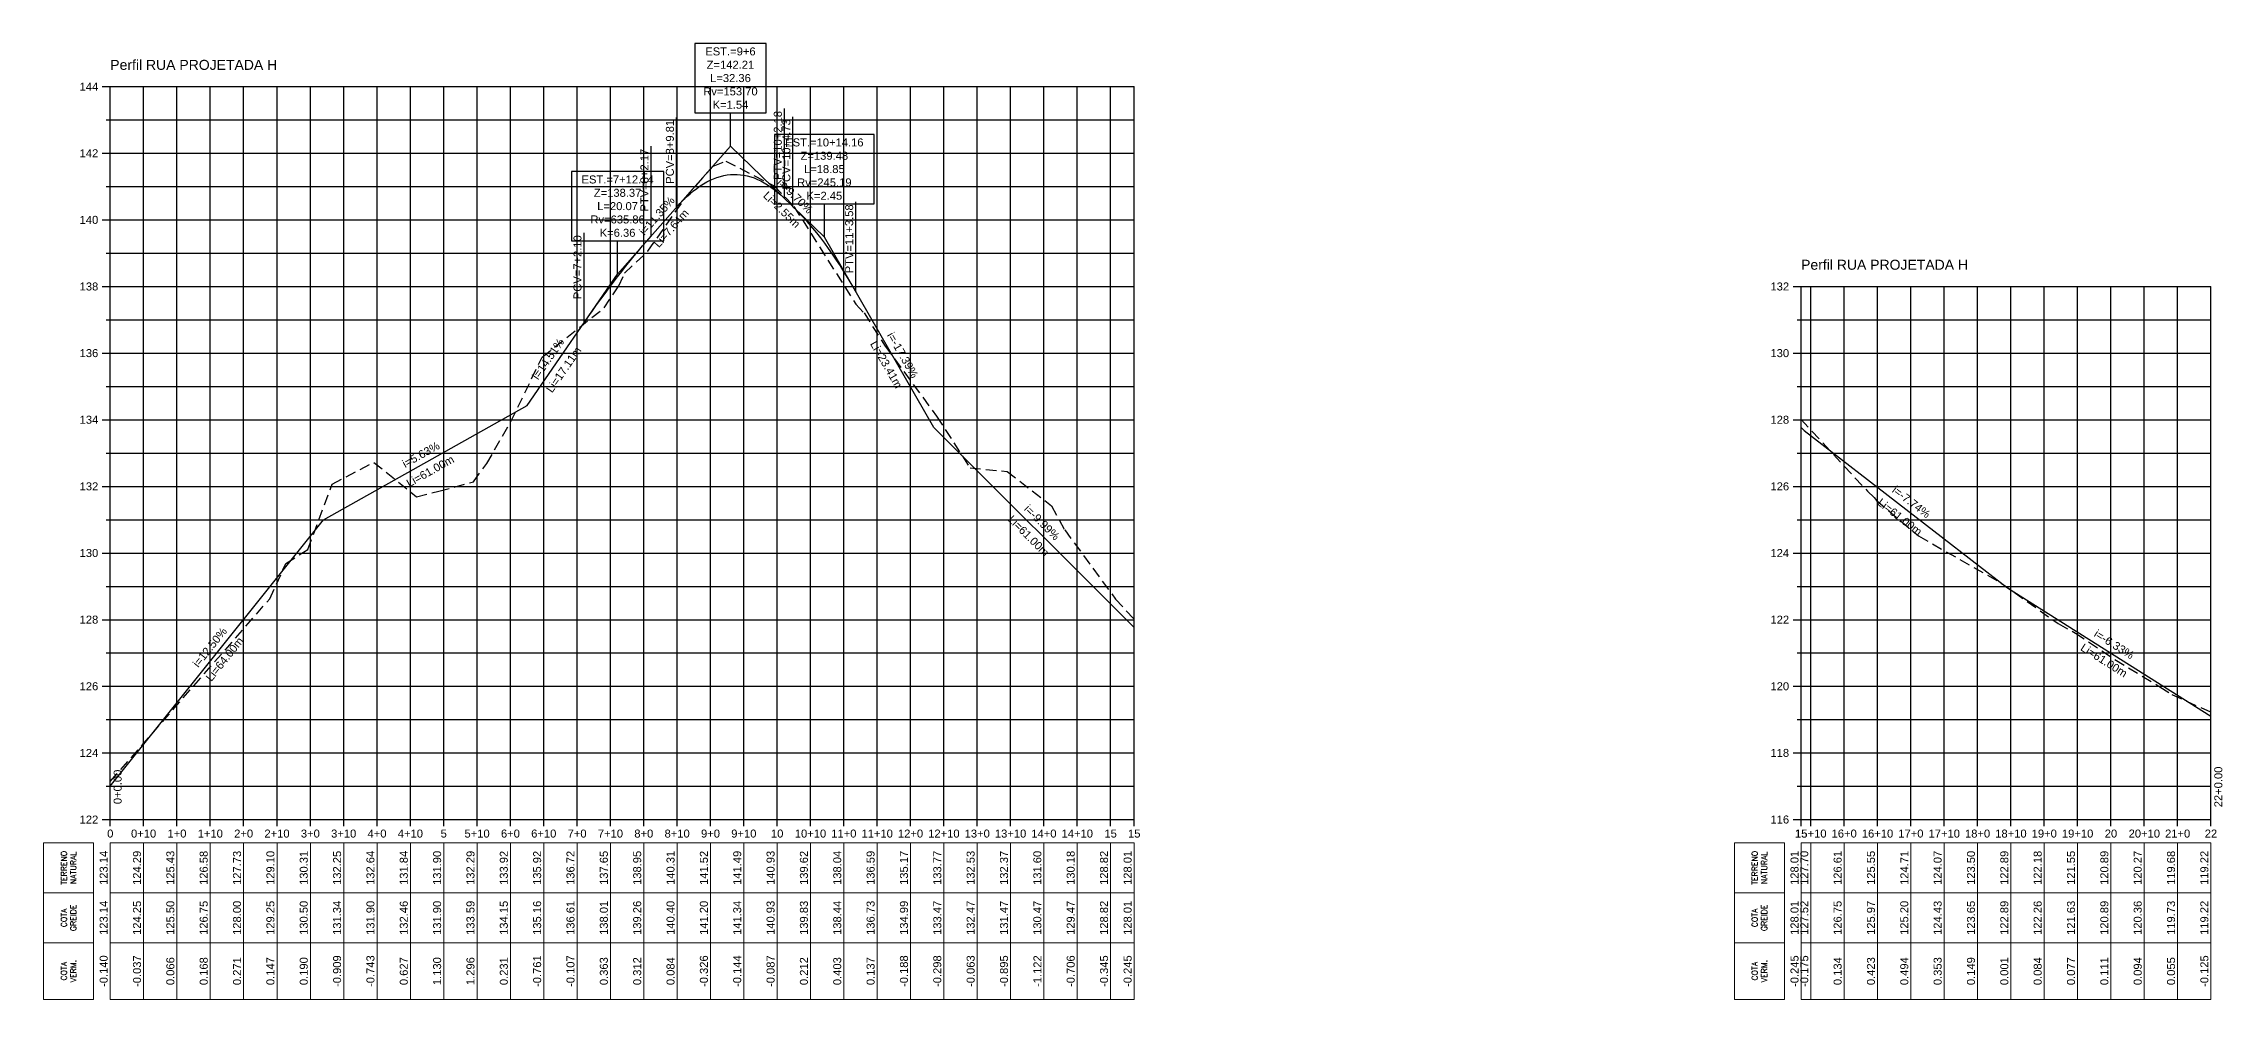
# Model space of a CAD drawing. Header units: metres. Extents: x 437145 to 443371, y 9612590 to 9615494.
# Drawn here: x 442646 to 443300, y 9613027 to 9613314 of the extents above; entities that cross this region are included whole.
import ezdxf

# ---------------------------------------------------------------- set-up
doc = ezdxf.new("R2010")
doc.units = ezdxf.units.M
doc.linetypes.add('HIDDEN', pattern=[9.525, 6.35, -3.175])
for name, color, linetype in [('Borda', 1, 'Continuous'), ('Cota', 2, 'Continuous'), ('COTA-TN', 7, 'Continuous'), ('Estacas', 7, 'Continuous'), ('Malha', 251, 'Continuous'), ('PIs', 2, 'Continuous'), ('Plataforma 1', 10, 'Continuous'), ('Terreno', 3, 'HIDDEN'), ('TEXTO', 7, 'Continuous'), ('TXT-Curvas', 7, 'Continuous'), ('TXT-Estacas', 7, 'Continuous'), ('TXT-Perfil', 7, 'Continuous')]:
    doc.layers.add(name, color=color, linetype=linetype)
doc.styles.add('ARIAL', font='arial.ttf')
doc.styles.add('ROMANS', font='romans.shx')

msp = doc.modelspace()

# ---------------------------------------------------------------- linework, layer by layer
at = {"layer": 'Borda', "color": 3, "linetype": 'Continuous', "lineweight": -3}
for p, q in [((442663.68, 9613301.11), (442666.08, 9613301.11)), ((442664.88, 9613291.11), (442666.08, 9613291.11)), ((442663.68, 9613281.11), (442666.08, 9613281.11)), ((442664.88, 9613271.11), (442666.08, 9613271.11)), ((442663.68, 9613261.11), (442666.08, 9613261.11)), ((442664.88, 9613251.11), (442666.08, 9613251.11)), ((442663.68, 9613241.11), (442666.08, 9613241.11)), ((443170.76, 9613241.11), (443173.16, 9613241.11)), ((442664.88, 9613231.11), (442666.08, 9613231.11)), ((443171.96, 9613231.11), (443173.16, 9613231.11)), ((442663.68, 9613221.11), (442666.08, 9613221.11)), ((443170.76, 9613221.11), (443173.16, 9613221.11)), ((442664.88, 9613211.11), (442666.08, 9613211.11)), ((443171.96, 9613211.11), (443173.16, 9613211.11)), ((442663.68, 9613201.11), (442666.08, 9613201.11)), ((443170.76, 9613201.11), (443173.16, 9613201.11)), ((442664.88, 9613191.11), (442666.08, 9613191.11)), ((443171.96, 9613191.11), (443173.16, 9613191.11)), ((442663.68, 9613181.11), (442666.08, 9613181.11)), ((443170.76, 9613181.11), (443173.16, 9613181.11)), ((442664.88, 9613171.11), (442666.08, 9613171.11)), ((443171.96, 9613171.11), (443173.16, 9613171.11)), ((442663.68, 9613161.11), (442666.08, 9613161.11)), ((443170.76, 9613161.11), (443173.16, 9613161.11)), ((442664.88, 9613151.11), (442666.08, 9613151.11)), ((443171.96, 9613151.11), (443173.16, 9613151.11)), ((442663.68, 9613141.11), (442666.08, 9613141.11)), ((443170.76, 9613141.11), (443173.16, 9613141.11)), ((442664.88, 9613131.11), (442666.08, 9613131.11)), ((443171.96, 9613131.11), (443173.16, 9613131.11)), ((442663.68, 9613121.11), (442666.08, 9613121.11)), ((443170.76, 9613121.11), (443173.16, 9613121.11)), ((442664.88, 9613111.11), (442666.08, 9613111.11)), ((443171.96, 9613111.11), (443173.16, 9613111.11)), ((442663.68, 9613101.11), (442666.08, 9613101.11)), ((443170.76, 9613101.11), (443173.16, 9613101.11)), ((442664.88, 9613091.11), (442666.08, 9613091.11)), ((443171.96, 9613091.11), (443173.16, 9613091.11)), ((442663.68, 9613081.11), (442666.08, 9613081.11)), ((443170.76, 9613081.11), (443173.16, 9613081.11))]:
    msp.add_line(p, q, dxfattribs=at)
at = {"layer": 'Borda', "color": 1, "linetype": 'Continuous', "lineweight": -3}
for p, q in [((442666.08, 9613081.11), (442666.08, 9613301.11)), ((442666.08, 9613301.11), (442973.16, 9613301.11)), ((442973.16, 9613081.11), (442973.16, 9613301.11)), ((443173.16, 9613081.11), (443173.16, 9613241.11)), ((443173.16, 9613241.11), (443296.07, 9613241.11)), ((443296.07, 9613081.11), (443296.07, 9613241.11)), ((442666.08, 9613081.11), (442973.16, 9613081.11)), ((443173.16, 9613081.11), (443296.07, 9613081.11))]:
    msp.add_line(p, q, dxfattribs=at)
at = {"layer": 'COTA-TN', "color": 8, "linetype": 'Continuous', "lineweight": 13}
for p, q in [((442666.08, 9613027.11), (442666.08, 9613074.11)), ((442676.08, 9613027.11), (442676.08, 9613074.11)), ((442686.08, 9613027.11), (442686.08, 9613074.11)), ((442696.08, 9613027.11), (442696.08, 9613074.11)), ((442706.08, 9613027.11), (442706.08, 9613074.11)), ((442716.08, 9613027.11), (442716.08, 9613074.11)), ((442726.08, 9613027.11), (442726.08, 9613074.11)), ((442736.08, 9613027.11), (442736.08, 9613074.11)), ((442746.08, 9613027.11), (442746.08, 9613074.11)), ((442756.08, 9613027.11), (442756.08, 9613074.11)), ((442766.08, 9613027.11), (442766.08, 9613074.11)), ((442776.08, 9613027.11), (442776.08, 9613074.11)), ((442786.08, 9613027.11), (442786.08, 9613074.11)), ((442796.08, 9613027.11), (442796.08, 9613074.11)), ((442806.08, 9613027.11), (442806.08, 9613074.11)), ((442816.08, 9613027.11), (442816.08, 9613074.11)), ((442826.08, 9613027.11), (442826.08, 9613074.11)), ((442836.08, 9613027.11), (442836.08, 9613074.11)), ((442846.08, 9613027.11), (442846.08, 9613074.11)), ((442856.08, 9613027.11), (442856.08, 9613074.11)), ((442866.08, 9613027.11), (442866.08, 9613074.11)), ((442876.08, 9613027.11), (442876.08, 9613074.11)), ((442886.08, 9613027.11), (442886.08, 9613074.11)), ((442896.08, 9613027.11), (442896.08, 9613074.11)), ((442906.08, 9613027.11), (442906.08, 9613074.11)), ((442916.08, 9613027.11), (442916.08, 9613074.11)), ((442926.08, 9613027.11), (442926.08, 9613074.11)), ((442936.08, 9613027.11), (442936.08, 9613074.11)), ((442946.08, 9613027.11), (442946.08, 9613074.11)), ((442956.08, 9613027.11), (442956.08, 9613074.11)), ((442966.08, 9613027.11), (442966.08, 9613074.11)), ((442973.16, 9613027.11), (442973.16, 9613074.11)), ((443173.16, 9613027.11), (443173.16, 9613074.11)), ((443176.08, 9613027.11), (443176.08, 9613074.11)), ((443186.08, 9613027.11), (443186.08, 9613074.11)), ((443196.08, 9613027.11), (443196.08, 9613074.11)), ((443206.08, 9613027.11), (443206.08, 9613074.11)), ((443216.08, 9613027.11), (443216.08, 9613074.11)), ((443226.08, 9613027.11), (443226.08, 9613074.11)), ((443236.08, 9613027.11), (443236.08, 9613074.11)), ((443246.08, 9613027.11), (443246.08, 9613074.11)), ((443256.08, 9613027.11), (443256.08, 9613074.11)), ((443266.08, 9613027.11), (443266.08, 9613074.11)), ((443276.08, 9613027.11), (443276.08, 9613074.11)), ((443286.08, 9613027.11), (443286.08, 9613074.11)), ((443296.07, 9613027.11), (443296.07, 9613074.11))]:
    msp.add_line(p, q, dxfattribs=at)
for points in [[(442661.08, 9613059.11), (442661.08, 9613074.11), (442646.08, 9613074.11), (442646.08, 9613059.11)], [(442666.08, 9613059.11), (442973.16, 9613059.11), (442973.16, 9613074.11), (442666.08, 9613074.11)], [(443168.16, 9613059.11), (443168.16, 9613074.11), (443153.16, 9613074.11), (443153.16, 9613059.11)], [(443173.16, 9613059.11), (443296.07, 9613059.11), (443296.07, 9613074.11), (443173.16, 9613074.11)], [(442661.08, 9613044.11), (442661.08, 9613059.11), (442646.08, 9613059.11), (442646.08, 9613044.11)], [(442666.08, 9613044.11), (442973.16, 9613044.11), (442973.16, 9613059.11), (442666.08, 9613059.11)], [(443168.16, 9613044.11), (443168.16, 9613059.11), (443153.16, 9613059.11), (443153.16, 9613044.11)], [(443173.16, 9613044.11), (443296.07, 9613044.11), (443296.07, 9613059.11), (443173.16, 9613059.11)], [(442661.08, 9613027.11), (442661.08, 9613044.11), (442646.08, 9613044.11), (442646.08, 9613027.11)], [(442666.08, 9613027.11), (442973.16, 9613027.11), (442973.16, 9613044.11), (442666.08, 9613044.11)], [(443168.16, 9613027.11), (443168.16, 9613044.11), (443153.16, 9613044.11), (443153.16, 9613027.11)], [(443173.16, 9613027.11), (443296.07, 9613027.11), (443296.07, 9613044.11), (443173.16, 9613044.11)]]:
    msp.add_3dface(points, dxfattribs=at)
at = {"layer": 'Estacas', "color": 3, "linetype": 'Continuous', "lineweight": -3}
for p, q in [((442666.08, 9613079.11), (442666.08, 9613081.11)), ((442676.08, 9613079.11), (442676.08, 9613081.11)), ((442686.08, 9613079.11), (442686.08, 9613081.11)), ((442696.08, 9613079.11), (442696.08, 9613081.11)), ((442706.08, 9613079.11), (442706.08, 9613081.11)), ((442716.08, 9613079.11), (442716.08, 9613081.11)), ((442726.08, 9613079.11), (442726.08, 9613081.11)), ((442736.08, 9613079.11), (442736.08, 9613081.11)), ((442746.08, 9613079.11), (442746.08, 9613081.11)), ((442756.08, 9613079.11), (442756.08, 9613081.11)), ((442766.08, 9613079.11), (442766.08, 9613081.11)), ((442776.08, 9613079.11), (442776.08, 9613081.11)), ((442786.08, 9613079.11), (442786.08, 9613081.11)), ((442796.08, 9613079.11), (442796.08, 9613081.11)), ((442806.08, 9613079.11), (442806.08, 9613081.11)), ((442816.08, 9613079.11), (442816.08, 9613081.11)), ((442826.08, 9613079.11), (442826.08, 9613081.11)), ((442836.08, 9613079.11), (442836.08, 9613081.11)), ((442846.08, 9613079.11), (442846.08, 9613081.11)), ((442856.08, 9613079.11), (442856.08, 9613081.11)), ((442866.08, 9613079.11), (442866.08, 9613081.11)), ((442876.08, 9613079.11), (442876.08, 9613081.11)), ((442886.08, 9613079.11), (442886.08, 9613081.11)), ((442896.08, 9613079.11), (442896.08, 9613081.11)), ((442906.08, 9613079.11), (442906.08, 9613081.11)), ((442916.08, 9613079.11), (442916.08, 9613081.11)), ((442926.08, 9613079.11), (442926.08, 9613081.11)), ((442936.08, 9613079.11), (442936.08, 9613081.11)), ((442946.08, 9613079.11), (442946.08, 9613081.11)), ((442956.08, 9613079.11), (442956.08, 9613081.11)), ((442966.08, 9613079.11), (442966.08, 9613081.11)), ((442973.16, 9613079.11), (442973.16, 9613081.11)), ((443173.16, 9613079.11), (443173.16, 9613081.11)), ((443176.08, 9613079.11), (443176.08, 9613081.11)), ((443186.08, 9613079.11), (443186.08, 9613081.11)), ((443196.08, 9613079.11), (443196.08, 9613081.11)), ((443206.08, 9613079.11), (443206.08, 9613081.11)), ((443216.08, 9613079.11), (443216.08, 9613081.11)), ((443226.08, 9613079.11), (443226.08, 9613081.11)), ((443236.08, 9613079.11), (443236.08, 9613081.11)), ((443246.08, 9613079.11), (443246.08, 9613081.11)), ((443256.08, 9613079.11), (443256.08, 9613081.11)), ((443266.08, 9613079.11), (443266.08, 9613081.11)), ((443276.08, 9613079.11), (443276.08, 9613081.11)), ((443286.08, 9613079.11), (443286.08, 9613081.11)), ((443296.07, 9613079.11), (443296.07, 9613081.11))]:
    msp.add_line(p, q, dxfattribs=at)
at = {"layer": 'Malha', "color": 251, "linetype": 'Continuous', "lineweight": -3}
for p, q in [((442666.08, 9613301.11), (442973.16, 9613301.11)), ((442666.08, 9613081.11), (442666.08, 9613301.11)), ((442676.08, 9613081.11), (442676.08, 9613301.11)), ((442686.08, 9613081.11), (442686.08, 9613301.11)), ((442696.08, 9613081.11), (442696.08, 9613301.11)), ((442706.08, 9613081.11), (442706.08, 9613301.11)), ((442716.08, 9613081.11), (442716.08, 9613301.11)), ((442726.08, 9613081.11), (442726.08, 9613301.11)), ((442736.08, 9613081.11), (442736.08, 9613301.11)), ((442746.08, 9613081.11), (442746.08, 9613301.11)), ((442756.08, 9613081.11), (442756.08, 9613301.11)), ((442766.08, 9613081.11), (442766.08, 9613301.11)), ((442776.08, 9613081.11), (442776.08, 9613301.11)), ((442786.08, 9613081.11), (442786.08, 9613301.11)), ((442796.08, 9613081.11), (442796.08, 9613301.11)), ((442806.08, 9613081.11), (442806.08, 9613301.11)), ((442816.08, 9613081.11), (442816.08, 9613301.11)), ((442826.08, 9613081.11), (442826.08, 9613301.11)), ((442836.08, 9613081.11), (442836.08, 9613301.11)), ((442846.08, 9613081.11), (442846.08, 9613301.11)), ((442856.08, 9613081.11), (442856.08, 9613301.11)), ((442866.08, 9613081.11), (442866.08, 9613301.11)), ((442876.08, 9613081.11), (442876.08, 9613301.11)), ((442886.08, 9613081.11), (442886.08, 9613301.11)), ((442896.08, 9613081.11), (442896.08, 9613301.11)), ((442906.08, 9613081.11), (442906.08, 9613301.11)), ((442916.08, 9613081.11), (442916.08, 9613301.11)), ((442926.08, 9613081.11), (442926.08, 9613301.11)), ((442936.08, 9613081.11), (442936.08, 9613301.11)), ((442946.08, 9613081.11), (442946.08, 9613301.11)), ((442956.08, 9613081.11), (442956.08, 9613301.11)), ((442966.08, 9613081.11), (442966.08, 9613301.11)), ((442973.16, 9613081.11), (442973.16, 9613301.11)), ((442666.08, 9613291.11), (442973.16, 9613291.11)), ((442666.08, 9613281.11), (442973.16, 9613281.11)), ((442666.08, 9613271.11), (442973.16, 9613271.11)), ((442666.08, 9613261.11), (442973.16, 9613261.11)), ((442666.08, 9613251.11), (442973.16, 9613251.11)), ((442666.08, 9613241.11), (442973.16, 9613241.11)), ((443173.16, 9613241.11), (443296.07, 9613241.11)), ((443173.16, 9613081.11), (443173.16, 9613241.11)), ((443176.08, 9613081.11), (443176.08, 9613241.11)), ((443186.08, 9613081.11), (443186.08, 9613241.11)), ((443196.08, 9613081.11), (443196.08, 9613241.11)), ((443206.08, 9613081.11), (443206.08, 9613241.11)), ((443216.08, 9613081.11), (443216.08, 9613241.11)), ((443226.08, 9613081.11), (443226.08, 9613241.11)), ((443236.08, 9613081.11), (443236.08, 9613241.11)), ((443246.08, 9613081.11), (443246.08, 9613241.11)), ((443256.08, 9613081.11), (443256.08, 9613241.11)), ((443266.08, 9613081.11), (443266.08, 9613241.11)), ((443276.08, 9613081.11), (443276.08, 9613241.11)), ((443286.08, 9613081.11), (443286.08, 9613241.11)), ((443296.07, 9613081.11), (443296.07, 9613241.11)), ((442666.08, 9613231.11), (442973.16, 9613231.11)), ((443173.16, 9613231.11), (443296.07, 9613231.11)), ((442666.08, 9613221.11), (442973.16, 9613221.11)), ((443173.16, 9613221.11), (443296.07, 9613221.11)), ((442666.08, 9613211.11), (442973.16, 9613211.11)), ((443173.16, 9613211.11), (443296.07, 9613211.11)), ((442666.08, 9613201.11), (442973.16, 9613201.11)), ((443173.16, 9613201.11), (443296.07, 9613201.11)), ((442666.08, 9613191.11), (442973.16, 9613191.11)), ((443173.16, 9613191.11), (443296.07, 9613191.11)), ((442666.08, 9613181.11), (442973.16, 9613181.11)), ((443173.16, 9613181.11), (443296.07, 9613181.11)), ((442666.08, 9613171.11), (442973.16, 9613171.11)), ((443173.16, 9613171.11), (443296.07, 9613171.11)), ((442666.08, 9613161.11), (442973.16, 9613161.11)), ((443173.16, 9613161.11), (443296.07, 9613161.11)), ((442666.08, 9613151.11), (442973.16, 9613151.11)), ((443173.16, 9613151.11), (443296.07, 9613151.11)), ((442666.08, 9613141.11), (442973.16, 9613141.11)), ((443173.16, 9613141.11), (443296.07, 9613141.11)), ((442666.08, 9613131.11), (442973.16, 9613131.11)), ((443173.16, 9613131.11), (443296.07, 9613131.11)), ((442666.08, 9613121.11), (442973.16, 9613121.11)), ((443173.16, 9613121.11), (443296.07, 9613121.11)), ((442666.08, 9613111.11), (442973.16, 9613111.11)), ((443173.16, 9613111.11), (443296.07, 9613111.11)), ((442666.08, 9613101.11), (442973.16, 9613101.11)), ((443173.16, 9613101.11), (443296.07, 9613101.11)), ((442666.08, 9613091.11), (442973.16, 9613091.11)), ((443173.16, 9613091.11), (443296.07, 9613091.11)), ((442666.08, 9613081.11), (442973.16, 9613081.11)), ((443173.16, 9613081.11), (443296.07, 9613081.11))]:
    msp.add_line(p, q, dxfattribs=at)
at = {"layer": 'PIs', "color": 2, "linetype": 'Continuous', "lineweight": -3}
for p, q in [((442666.08, 9613081.11), (442666.08, 9613301.11)), ((443296.07, 9613081.11), (443296.07, 9613241.11))]:
    msp.add_line(p, q, dxfattribs=at)
at = {"layer": 'Plataforma 1', "color": 10, "linetype": 'Continuous', "lineweight": -3, "ltscale": 2}
for p, q in [((442818.22, 9613244.81), (442852.07, 9613283.25)), ((442852.07, 9613283.25), (442880.23, 9613255.93)), ((442844.99, 9613272.52), (442846, 9613273.03)), ((442846, 9613273.03), (442847.02, 9613273.48)), ((442847.02, 9613273.48), (442848.03, 9613273.87)), ((442848.03, 9613273.87), (442849.04, 9613274.18)), ((442849.04, 9613274.18), (442850.05, 9613274.43)), ((442850.05, 9613274.43), (442851.06, 9613274.62)), ((442851.06, 9613274.62), (442852.07, 9613274.73)), ((442852.07, 9613274.73), (442853.08, 9613274.78)), ((442853.08, 9613274.78), (442854.1, 9613274.77)), ((442854.1, 9613274.77), (442855.11, 9613274.68)), ((442855.11, 9613274.68), (442856.12, 9613274.53)), ((442856.12, 9613274.53), (442857.13, 9613274.32)), ((442857.13, 9613274.32), (442858.14, 9613274.04)), ((442858.14, 9613274.04), (442859.15, 9613273.69)), ((442859.15, 9613273.69), (442860.16, 9613273.27)), ((442860.16, 9613273.27), (442861.17, 9613272.79)), ((442836.9, 9613266), (442837.91, 9613267.04)), ((442837.91, 9613267.04), (442838.93, 9613268.03)), ((442838.93, 9613268.03), (442839.94, 9613268.94)), ((442839.94, 9613268.94), (442840.95, 9613269.79)), ((442840.95, 9613269.79), (442841.96, 9613270.57)), ((442841.96, 9613270.57), (442842.97, 9613271.29)), ((442842.97, 9613271.29), (442843.98, 9613271.94)), ((442843.98, 9613271.94), (442844.99, 9613272.52)), ((442861.17, 9613272.79), (442862.19, 9613272.24)), ((442862.19, 9613272.24), (442863.2, 9613271.62)), ((442863.2, 9613271.62), (442864.21, 9613270.94)), ((442864.21, 9613270.94), (442865.22, 9613270.19)), ((442865.22, 9613270.19), (442866.23, 9613269.38)), ((442866.23, 9613269.38), (442867.24, 9613268.5)), ((442867.24, 9613268.5), (442868.25, 9613267.55)), ((442835.89, 9613264.88), (442836.9, 9613266)), ((442870.81, 9613265.07), (442871.99, 9613263.9)), ((442871.99, 9613263.9), (442873.16, 9613262.67)), ((442873.16, 9613262.67), (442874.34, 9613261.39)), ((442874.34, 9613261.39), (442875.52, 9613260.05)), ((442875.52, 9613260.05), (442876.7, 9613258.65)), ((442824.49, 9613251.82), (442825.74, 9613253.31)), ((442825.74, 9613253.31), (442826.99, 9613254.77)), ((442826.99, 9613254.77), (442828.25, 9613256.2)), ((442876.7, 9613258.65), (442877.88, 9613257.19)), ((442877.88, 9613257.19), (442879.06, 9613255.68)), ((442879.06, 9613255.68), (442880.23, 9613254.11)), ((442913.07, 9613198.81), (442880.23, 9613255.93)), ((442880.23, 9613254.11), (442881.41, 9613252.49)), ((442819.47, 9613245.63), (442820.72, 9613247.22)), ((442820.72, 9613247.22), (442821.98, 9613248.78)), ((442821.98, 9613248.78), (442823.23, 9613250.31)), ((442823.23, 9613250.31), (442824.49, 9613251.82)), ((442881.41, 9613252.49), (442882.59, 9613250.81)), ((442882.59, 9613250.81), (442883.77, 9613249.07)), ((442883.77, 9613249.07), (442884.95, 9613247.28)), ((442884.95, 9613247.28), (442886.12, 9613245.43)), ((442791.07, 9613205.43), (442818.22, 9613244.81)), ((442814.45, 9613239.04), (442815.71, 9613240.73)), ((442815.71, 9613240.73), (442816.96, 9613242.39)), ((442816.96, 9613242.39), (442818.22, 9613244.02)), ((442818.22, 9613244.02), (442819.47, 9613245.63)), ((442886.12, 9613245.43), (442887.3, 9613243.52)), ((442887.3, 9613243.52), (442888.48, 9613241.55)), ((442888.48, 9613241.55), (442889.66, 9613239.53)), ((442809.44, 9613232.06), (442810.69, 9613233.85)), ((442810.69, 9613233.85), (442811.94, 9613235.6)), ((442811.94, 9613235.6), (442813.2, 9613237.34)), ((442813.2, 9613237.34), (442814.45, 9613239.04)), ((442808.18, 9613230.26), (442809.44, 9613232.06)), ((442730.07, 9613171.11), (442791.07, 9613205.43)), ((442913.07, 9613198.81), (442973.16, 9613138.79)), ((443173.16, 9613198.79), (443174.07, 9613197.88)), ((443174.07, 9613197.88), (443235.07, 9613150.69)), ((442666.08, 9613091.11), (442730.07, 9613171.11)), ((443235.07, 9613150.69), (443296.07, 9613112.1))]:
    msp.add_line(p, q, dxfattribs=at)
at = {"layer": 'Terreno', "color": 3, "linetype": 'HIDDEN', "lineweight": -3, "ltscale": 0.5}
for p, q in [((442838.62, 9613267.87), (442846.91, 9613277.27)), ((442846.91, 9613277.27), (442850.64, 9613278.76)), ((442850.64, 9613278.76), (442865.14, 9613271.36)), ((442827.31, 9613251.76), (442838.62, 9613267.87)), ((442865.14, 9613271.36), (442871.11, 9613265.13)), ((442871.11, 9613265.13), (442889.68, 9613235.77)), ((442820.34, 9613245.08), (442827.31, 9613251.76)), ((442814.15, 9613234.7), (442818.55, 9613241.29)), ((442818.55, 9613241.29), (442820.34, 9613245.08)), ((442795.58, 9613219.91), (442814.15, 9613234.7)), ((442889.68, 9613235.77), (442892.13, 9613233.17)), ((442892.13, 9613233.17), (442898.47, 9613223.26)), ((442898.47, 9613223.26), (442913.91, 9613202.15)), ((442786.23, 9613200.58), (442795.58, 9613219.91)), ((442913.91, 9613202.15), (442923.91, 9613186.67)), ((443173.16, 9613201.23), (443193.02, 9613179.73)), ((442778.98, 9613187.98), (442786.23, 9613200.58)), ((442732.63, 9613181.76), (442745.1, 9613188.34)), ((442745.1, 9613188.34), (442757.95, 9613177.95)), ((442774.96, 9613182.52), (442778.98, 9613187.98)), ((442725.32, 9613162.2), (442732.63, 9613181.76)), ((442764.63, 9613179.67), (442774.96, 9613182.52)), ((442923.91, 9613186.67), (442935.05, 9613185.58)), ((442935.05, 9613185.58), (442948.38, 9613175.29)), ((442757.95, 9613177.95), (442764.63, 9613179.67)), ((442948.38, 9613175.29), (442952.3, 9613168.05)), ((443193.02, 9613179.73), (443195.04, 9613177.81)), ((443195.04, 9613177.81), (443195.73, 9613176.92)), ((443195.73, 9613176.92), (443208.39, 9613166.23)), ((442718.74, 9613158.01), (442725.32, 9613162.2)), ((442952.3, 9613168.05), (442967.55, 9613147.31)), ((443208.39, 9613166.23), (443233.19, 9613152.11)), ((442713.91, 9613147.39), (442718.74, 9613158.01)), ((443233.19, 9613152.11), (443250.22, 9613139.92)), ((442666.08, 9613092.51), (442713.91, 9613147.39)), ((442967.55, 9613147.31), (442973.16, 9613141.23)), ((443250.22, 9613139.92), (443255.4, 9613137.08)), ((443255.4, 9613137.08), (443267.29, 9613129.16)), ((443267.29, 9613129.16), (443280.72, 9613120.97)), ((443280.72, 9613120.97), (443284.35, 9613118.65)), ((443284.35, 9613118.65), (443296.07, 9613113.34))]:
    msp.add_line(p, q, dxfattribs=at)
at = {"layer": 'TXT-Curvas', "color": 7, "linetype": 'Continuous', "lineweight": -3}
for p, q in [((442841.39, 9613314.05), (442841.39, 9613293.25)), ((442862.76, 9613314.05), (442841.39, 9613314.05)), ((442862.76, 9613293.25), (442862.76, 9613314.05)), ((442841.39, 9613293.25), (442862.76, 9613293.25)), ((442852.07, 9613283.25), (442852.07, 9613293.25)), ((442868.25, 9613267.55), (442868.25, 9613294.55)), ((442835.89, 9613264.88), (442835.89, 9613291.88)), ((442865.32, 9613286.73), (442865.32, 9613265.93)), ((442895.15, 9613286.73), (442865.32, 9613286.73)), ((442870.81, 9613265.07), (442870.81, 9613292.07)), ((442895.15, 9613265.93), (442895.15, 9613286.73)), ((442828.25, 9613256.2), (442828.25, 9613283.2)), ((442804.39, 9613275.61), (442804.39, 9613254.81)), ((442832.04, 9613275.61), (442804.39, 9613275.61)), ((442832.04, 9613254.81), (442832.04, 9613275.61)), ((442889.66, 9613239.53), (442889.66, 9613266.53)), ((442865.32, 9613265.93), (442895.15, 9613265.93)), ((442880.23, 9613255.93), (442880.23, 9613265.93)), ((442804.39, 9613254.81), (442832.04, 9613254.81)), ((442808.18, 9613230.26), (442808.18, 9613257.26)), ((442818.22, 9613244.81), (442818.22, 9613254.81))]:
    msp.add_line(p, q, dxfattribs=at)

# ---------------------------------------------------------------- texts
at = {"layer": 'Cota', "color": 2, "linetype": 'Continuous', "lineweight": -3, "char_height": 2.4, "attachment_point": 6, "style": 'ARIAL'}
for s, insert in [('{\\C256;144  }', (442662.48, 9613301.11)), ('{\\C256;142  }', (442662.48, 9613281.11)), ('{\\C256;140  }', (442662.48, 9613261.11)), ('{\\C256;138  }', (442662.48, 9613241.11)), ('{\\C256;132  }', (443169.56, 9613241.11)), ('{\\C256;136  }', (442662.48, 9613221.11)), ('{\\C256;130  }', (443169.56, 9613221.11)), ('{\\C256;134  }', (442662.48, 9613201.11)), ('{\\C256;128  }', (443169.56, 9613201.11)), ('{\\C256;132  }', (442662.48, 9613181.11)), ('{\\C256;126  }', (443169.56, 9613181.11)), ('{\\C256;130  }', (442662.48, 9613161.11)), ('{\\C256;124  }', (443169.56, 9613161.11)), ('{\\C256;128  }', (442662.48, 9613141.11)), ('{\\C256;122  }', (443169.56, 9613141.11)), ('{\\C256;126  }', (442662.48, 9613121.11)), ('{\\C256;120  }', (443169.56, 9613121.11)), ('{\\C256;124  }', (442662.48, 9613101.11)), ('{\\C256;118  }', (443169.56, 9613101.11)), ('{\\C256;122  }', (442662.48, 9613081.11)), ('{\\C256;116  }', (443169.56, 9613081.11))]:
    msp.add_mtext(s, dxfattribs=dict(at, insert=insert))
at = {"layer": 'COTA-TN', "color": 7, "linetype": 'Continuous', "lineweight": -3, "char_height": 1.7, "attachment_point": 5, "rotation": 90, "style": 'ROMANS'}
for s, insert in [('{\\C256;TERRENO\\PNATURAL}', (442653.58, 9613066.61)), ('{\\C256;TERRENO\\PNATURAL}', (443160.66, 9613066.61)), ('{\\C256;COTA\\PGREIDE}', (442653.58, 9613051.61)), ('{\\C256;COTA\\PGREIDE}', (443160.66, 9613051.61)), ('{\\C256;COTA\\PVERM.}', (442653.58, 9613035.61)), ('{\\C256;COTA\\PVERM.}', (443160.66, 9613035.61))]:
    msp.add_mtext(s, dxfattribs=dict(at, insert=insert))
at = {"layer": 'Estacas', "color": 7, "linetype": 'Continuous', "lineweight": -3, "char_height": 2.4, "attachment_point": 2, "style": 'ARIAL'}
for s, insert in [('{\\C256;0}', (442666.08, 9613078.11)), ('{\\C256;0+10}', (442676.08, 9613078.11)), ('{\\C256;1+0}', (442686.08, 9613078.11)), ('{\\C256;1+10}', (442696.08, 9613078.11)), ('{\\C256;2+0}', (442706.08, 9613078.11)), ('{\\C256;2+10}', (442716.08, 9613078.11)), ('{\\C256;3+0}', (442726.08, 9613078.11)), ('{\\C256;3+10}', (442736.08, 9613078.11)), ('{\\C256;4+0}', (442746.08, 9613078.11)), ('{\\C256;4+10}', (442756.08, 9613078.11)), ('{\\C256;5}', (442766.08, 9613078.11)), ('{\\C256;5+10}', (442776.08, 9613078.11)), ('{\\C256;6+0}', (442786.08, 9613078.11)), ('{\\C256;6+10}', (442796.08, 9613078.11)), ('{\\C256;7+0}', (442806.08, 9613078.11)), ('{\\C256;7+10}', (442816.08, 9613078.11)), ('{\\C256;8+0}', (442826.08, 9613078.11)), ('{\\C256;8+10}', (442836.08, 9613078.11)), ('{\\C256;9+0}', (442846.08, 9613078.11)), ('{\\C256;9+10}', (442856.08, 9613078.11)), ('{\\C256;10}', (442866.08, 9613078.11)), ('{\\C256;10+10}', (442876.08, 9613078.11)), ('{\\C256;11+0}', (442886.08, 9613078.11)), ('{\\C256;11+10}', (442896.08, 9613078.11)), ('{\\C256;12+0}', (442906.08, 9613078.11)), ('{\\C256;12+10}', (442916.08, 9613078.11)), ('{\\C256;13+0}', (442926.08, 9613078.11)), ('{\\C256;13+10}', (442936.08, 9613078.11)), ('{\\C256;14+0}', (442946.08, 9613078.11)), ('{\\C256;14+10}', (442956.08, 9613078.11)), ('{\\C256;15}', (442966.08, 9613078.11)), ('{\\C256;15}', (442973.16, 9613078.11)), ('{\\C256;15}', (443173.16, 9613078.11)), ('{\\C256;15+10}', (443176.08, 9613078.11)), ('{\\C256;16+0}', (443186.08, 9613078.11)), ('{\\C256;16+10}', (443196.08, 9613078.11)), ('{\\C256;17+0}', (443206.08, 9613078.11)), ('{\\C256;17+10}', (443216.08, 9613078.11)), ('{\\C256;18+0}', (443226.08, 9613078.11)), ('{\\C256;18+10}', (443236.08, 9613078.11)), ('{\\C256;19+0}', (443246.08, 9613078.11)), ('{\\C256;19+10}', (443256.08, 9613078.11)), ('{\\C256;20}', (443266.08, 9613078.11)), ('{\\C256;20+10}', (443276.08, 9613078.11)), ('{\\C256;21+0}', (443286.08, 9613078.11)), ('{\\C256;22}', (443296.07, 9613078.11))]:
    msp.add_mtext(s, dxfattribs=dict(at, insert=insert))
at = {"layer": 'TEXTO', "color": 4, "linetype": 'Continuous', "lineweight": -3, "char_height": 3, "attachment_point": 7, "style": 'ARIAL'}
for insert in [(442666.08, 9613306.11), (443173.16, 9613246.11)]:
    msp.add_mtext('Perfil RUA PROJETADA H', dxfattribs=dict(at, insert=insert))
at = {"layer": 'TEXTO', "color": 7, "linetype": 'Continuous', "lineweight": -3, "char_height": 2.4, "style": 'ARIAL'}
for s, insert, attachment_point, rotation in [('i=-9.70%', (442870.58, 9613267.39), 8, 315.86387), ('i=11.35%', (442830.94, 9613261.53), 8, 48.62469), ('Li=2.55m', (442868.31, 9613265.06), 2, 315.86387), ('Li=7.64m', (442833.38, 9613259.39), 2, 48.62469), ('i=-17.39%', (442902.67, 9613219.92), 8, 299.89825), ('i=14.51%', (442798.39, 9613218.7), 8, 55.4236), ('Li=17.11m', (442801.07, 9613216.85), 2, 55.4236), ('Li=23.41m', (442899.85, 9613218.3), 2, 299.89825), ('i=5.63%', (442759.84, 9613189.58), 8, 29.36302), ('Li=61.00m', (442761.43, 9613186.75), 2, 29.36302), ('i=-7.74%', (443205.49, 9613175.47), 8, 322.27585), ('i=-9.99%', (442944.63, 9613169.41), 8, 315.02989), ('Li=61.00m', (443203.5, 9613172.9), 2, 322.27585), ('Li=61.00m', (442942.34, 9613167.11), 2, 315.02989), ('i=12.50%', (442696.9, 9613132.05), 8, 51.34185), ('i=-6.33%', (443266.37, 9613132.66), 8, 327.68006), ('Li=64.00m', (442699.44, 9613130.02), 2, 51.34185), ('Li=61.00m', (443264.64, 9613129.91), 2, 327.68006)]:
    msp.add_mtext(s, dxfattribs=dict(at, insert=insert, attachment_point=attachment_point, rotation=rotation))
at = {"layer": 'TXT-Curvas', "color": 7, "linetype": 'Continuous', "lineweight": -3, "char_height": 2.4, "attachment_point": 8, "style": 'ARIAL'}
for s, insert in [('EST.=9+6\\PZ=142.21\\PL=32.36\\PRv=153.70\\PK=1.54', (442852.07, 9613294.45)), ('EST.=10+14.16\\PZ=139.48\\PL=18.85\\PRv=245.19\\PK=2.45', (442880.23, 9613267.13)), ('EST.=7+12.14\\PZ=138.37\\PL=20.07\\PRv=635.86\\PK=6.36', (442818.22, 9613256.01))]:
    msp.add_mtext(s, dxfattribs=dict(at, insert=insert))
at = {"layer": 'TXT-Curvas', "color": 7, "linetype": 'Continuous', "lineweight": -3, "char_height": 2.4, "attachment_point": 9, "rotation": 90, "style": 'ARIAL'}
for s, insert in [('{\\C256;PTV=10+2.18}', (442867.5, 9613293.8)), ('{\\C256;PCV=8+9.81}', (442835.14, 9613291.13)), ('{\\C256;PCV=10+4.73}', (442870.06, 9613291.32)), ('{\\C256;PTV=8+2.17}', (442827.5, 9613282.45)), ('{\\C256;PTV=11+3.58}', (442888.91, 9613265.78)), ('{\\C256;PCV=7+2.10}', (442807.43, 9613256.51))]:
    msp.add_mtext(s, dxfattribs=dict(at, insert=insert))
at = {"layer": 'TXT-Estacas', "color": 7, "linetype": 'Continuous', "lineweight": -3, "char_height": 2.4, "attachment_point": 2, "rotation": 90, "style": 'ARIAL'}
for s, insert in [('22+0.00', (443297.07, 9613090.91)), ('0+0.00', (442667.08, 9613090.91))]:
    msp.add_mtext(s, dxfattribs=dict(at, insert=insert))
at = {"layer": 'TXT-Perfil', "color": 7, "linetype": 'Continuous', "lineweight": -3, "char_height": 2.4, "attachment_point": 8, "rotation": 90, "style": 'ARIAL'}
for s, insert in [('123.14', (442665.33, 9613066.61)), ('124.29', (442675.33, 9613066.61)), ('125.43', (442685.33, 9613066.61)), ('126.58', (442695.33, 9613066.61)), ('127.73', (442705.33, 9613066.61)), ('129.10', (442715.33, 9613066.61)), ('130.31', (442725.33, 9613066.61)), ('132.25', (442735.33, 9613066.61)), ('132.64', (442745.33, 9613066.61)), ('131.84', (442755.33, 9613066.61)), ('131.90', (442765.33, 9613066.61)), ('132.29', (442775.33, 9613066.61)), ('133.92', (442785.33, 9613066.61)), ('135.92', (442795.33, 9613066.61)), ('136.72', (442805.33, 9613066.61)), ('137.65', (442815.33, 9613066.61)), ('138.95', (442825.33, 9613066.61)), ('140.31', (442835.33, 9613066.61)), ('141.52', (442845.33, 9613066.61)), ('141.49', (442855.33, 9613066.61)), ('140.93', (442865.33, 9613066.61)), ('139.62', (442875.33, 9613066.61)), ('138.04', (442885.33, 9613066.61)), ('136.59', (442895.33, 9613066.61)), ('135.17', (442905.33, 9613066.61)), ('133.77', (442915.33, 9613066.61)), ('132.53', (442925.33, 9613066.61)), ('132.37', (442935.33, 9613066.61)), ('131.60', (442945.33, 9613066.61)), ('130.18', (442955.33, 9613066.61)), ('128.82', (442965.33, 9613066.61)), ('128.01', (442972.41, 9613066.61)), ('128.01', (443172.41, 9613066.61)), ('127.70', (443175.33, 9613066.61)), ('126.61', (443185.33, 9613066.61)), ('125.55', (443195.33, 9613066.61)), ('124.71', (443205.33, 9613066.61)), ('124.07', (443215.33, 9613066.61)), ('123.50', (443225.33, 9613066.61)), ('122.89', (443235.33, 9613066.61)), ('122.18', (443245.33, 9613066.61)), ('121.55', (443255.33, 9613066.61)), ('120.89', (443265.33, 9613066.61)), ('120.27', (443275.33, 9613066.61)), ('119.68', (443285.33, 9613066.61)), ('119.22', (443295.32, 9613066.61)), ('123.14', (442665.33, 9613051.61)), ('124.25', (442675.33, 9613051.61)), ('125.50', (442685.33, 9613051.61)), ('126.75', (442695.33, 9613051.61)), ('128.00', (442705.33, 9613051.61)), ('129.25', (442715.33, 9613051.61)), ('130.50', (442725.33, 9613051.61)), ('131.34', (442735.33, 9613051.61)), ('131.90', (442745.33, 9613051.61)), ('132.46', (442755.33, 9613051.61)), ('131.90', (442765.33, 9613051.61)), ('133.59', (442775.33, 9613051.61)), ('134.15', (442785.33, 9613051.61)), ('135.16', (442795.33, 9613051.61)), ('136.61', (442805.33, 9613051.61)), ('138.01', (442815.33, 9613051.61)), ('139.26', (442825.33, 9613051.61)), ('140.40', (442835.33, 9613051.61)), ('141.20', (442845.33, 9613051.61)), ('141.34', (442855.33, 9613051.61)), ('140.93', (442865.33, 9613051.61)), ('139.83', (442875.33, 9613051.61)), ('138.44', (442885.33, 9613051.61)), ('136.73', (442895.33, 9613051.61)), ('134.99', (442905.33, 9613051.61)), ('133.47', (442915.33, 9613051.61)), ('132.47', (442925.33, 9613051.61)), ('131.47', (442935.33, 9613051.61)), ('130.47', (442945.33, 9613051.61)), ('129.47', (442955.33, 9613051.61)), ('128.82', (442965.33, 9613051.61)), ('128.01', (442972.41, 9613051.61)), ('128.01', (443172.41, 9613051.61)), ('127.52', (443175.33, 9613051.61)), ('126.75', (443185.33, 9613051.61)), ('125.97', (443195.33, 9613051.61)), ('125.20', (443205.33, 9613051.61)), ('124.43', (443215.33, 9613051.61)), ('123.65', (443225.33, 9613051.61)), ('122.89', (443235.33, 9613051.61)), ('122.26', (443245.33, 9613051.61)), ('121.63', (443255.33, 9613051.61)), ('120.89', (443265.33, 9613051.61)), ('120.36', (443275.33, 9613051.61)), ('119.73', (443285.33, 9613051.61)), ('119.22', (443295.32, 9613051.61)), ('-0.140', (442665.33, 9613035.61)), ('-0.037', (442675.33, 9613035.61)), ('0.066', (442685.33, 9613035.61)), ('0.168', (442695.33, 9613035.61)), ('0.271', (442705.33, 9613035.61)), ('0.147', (442715.33, 9613035.61)), ('0.190', (442725.33, 9613035.61)), ('-0.909', (442735.33, 9613035.61)), ('-0.743', (442745.33, 9613035.61)), ('0.627', (442755.33, 9613035.61)), ('1.130', (442765.33, 9613035.61)), ('1.296', (442775.33, 9613035.61)), ('0.231', (442785.33, 9613035.61)), ('-0.761', (442795.33, 9613035.61)), ('-0.107', (442805.33, 9613035.61)), ('0.363', (442815.33, 9613035.61)), ('0.312', (442825.33, 9613035.61)), ('0.084', (442835.33, 9613035.61)), ('-0.326', (442845.33, 9613035.61)), ('-0.144', (442855.33, 9613035.61)), ('-0.087', (442865.33, 9613035.61)), ('0.212', (442875.33, 9613035.61)), ('0.403', (442885.33, 9613035.61)), ('0.137', (442895.33, 9613035.61)), ('-0.188', (442905.33, 9613035.61)), ('-0.298', (442915.33, 9613035.61)), ('-0.063', (442925.33, 9613035.61)), ('-0.895', (442935.33, 9613035.61)), ('-1.122', (442945.33, 9613035.61)), ('-0.706', (442955.33, 9613035.61)), ('-0.345', (442965.33, 9613035.61)), ('-0.245', (442972.41, 9613035.61)), ('-0.245', (443172.41, 9613035.61)), ('-0.175', (443175.33, 9613035.61)), ('0.134', (443185.33, 9613035.61)), ('0.423', (443195.33, 9613035.61)), ('0.494', (443205.33, 9613035.61)), ('0.353', (443215.33, 9613035.61)), ('0.149', (443225.33, 9613035.61)), ('0.001', (443235.33, 9613035.61)), ('0.084', (443245.33, 9613035.61)), ('0.077', (443255.33, 9613035.61)), ('0.111', (443265.33, 9613035.61)), ('0.094', (443275.33, 9613035.61)), ('0.055', (443285.33, 9613035.61)), ('-0.125', (443295.32, 9613035.61))]:
    msp.add_mtext(s, dxfattribs=dict(at, insert=insert))

doc.saveas('drawing.dxf')
